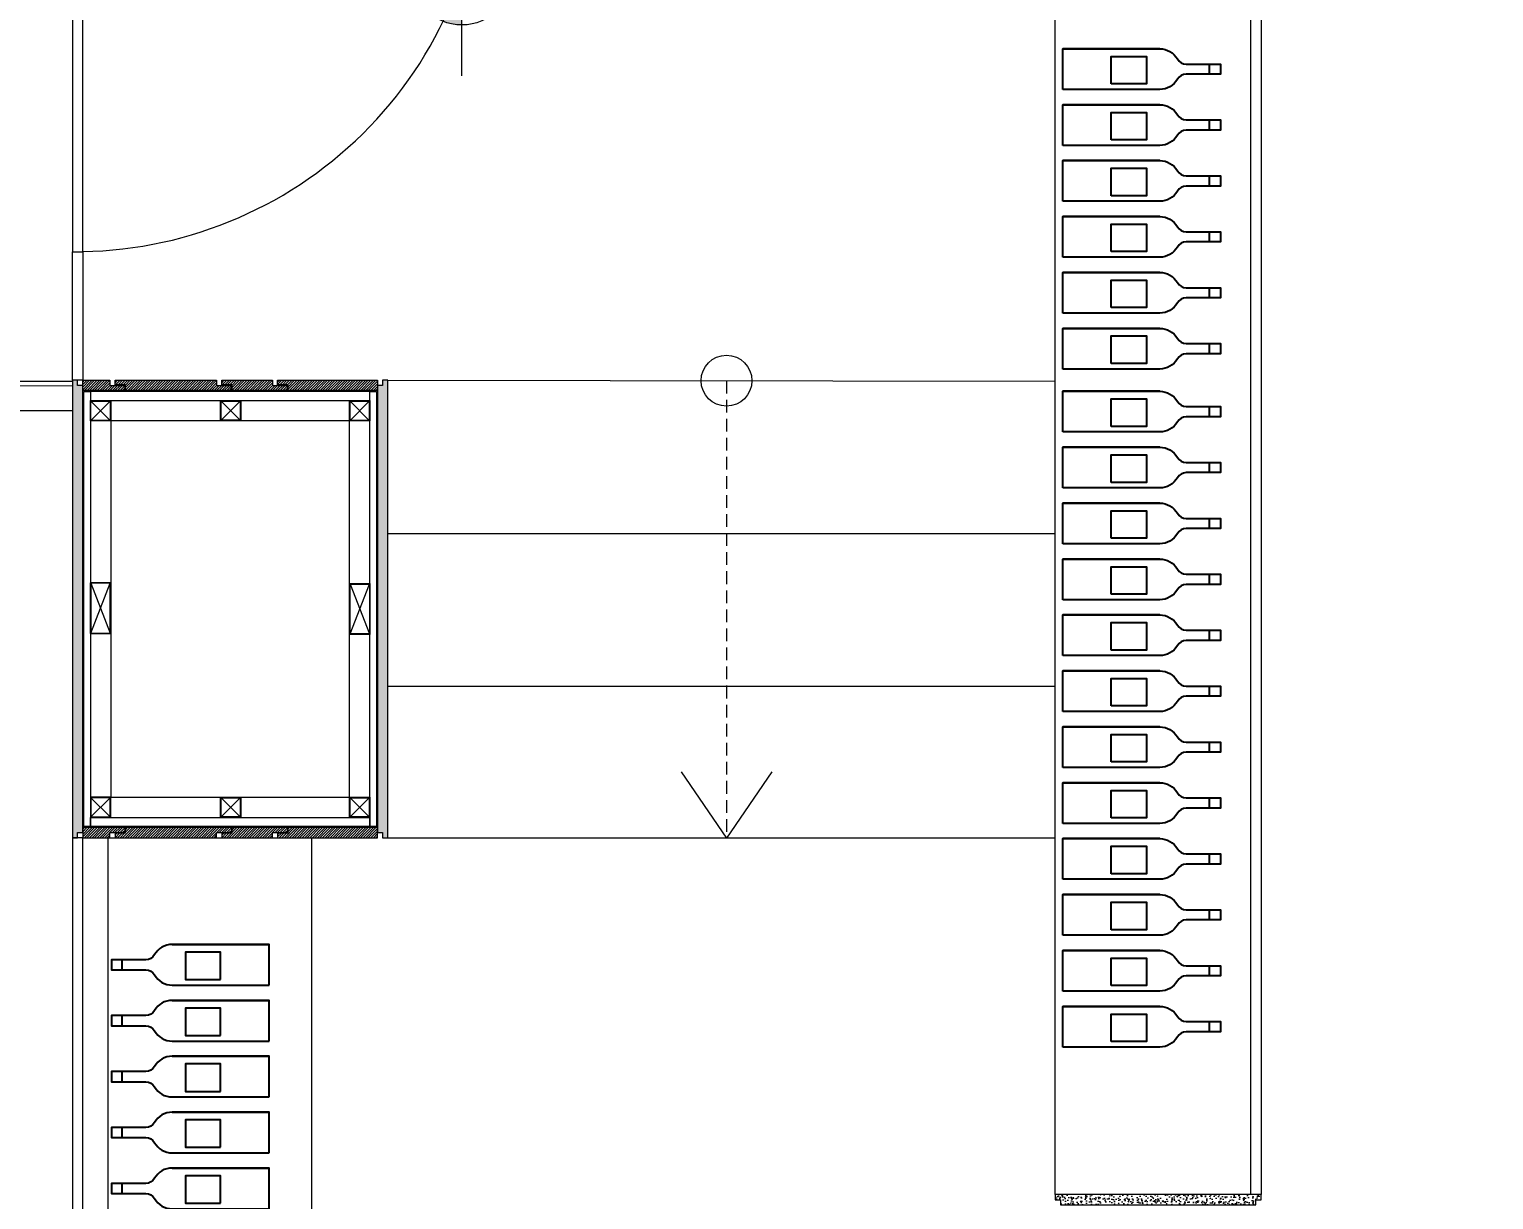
# Model space of a CAD drawing. Header units: centimetres. Extents: x 5488 to 20269, y -31398 to -19684.
# Drawn here: x 7391.8 to 7679.9, y -24341.2 to -24110.9 of the extents above; entities that cross this region are included whole.
import ezdxf
from ezdxf.enums import TextEntityAlignment as Align

# ---------------------------------------------------------------- set-up
doc = ezdxf.new("R2010")
doc.units = ezdxf.units.CM
doc.linetypes.add('( Hidden )', pattern=[0.375, 0.25, -0.125])
for name, color, linetype, lineweight in [('CRC_plan_kot', 4, 'Continuous', 20), ('CRC_plan_kot_isim', 3, 'Continuous', 20), ('xxx_Auto_DIMENSION_INTERIOR', 33, 'Continuous', 0), ('xxx_Auto_Element_Dograma Cam', 140, 'Continuous', 9), ('xxx_Auto_Kaplama_Ahşap', 34, 'Continuous', 0), ('xxx_Auto_Kaplama_Ahşap Tarama', 16, 'Continuous', 5), ('xxx_Auto_Kaplama_Mermer', 43, 'Continuous', 13), ('xxx_Auto_Kaplama_Metal', 133, 'Continuous', 0), ('xxx_Auto_Kaplama_Siva Sap', 253, 'Continuous', 13), ('xxx_Auto_Konstruksiyon_Metal', 141, 'Continuous', 0), ('xxx_Auto_Merdiven_Merdiven', 163, 'Continuous', 15), ('xxx_Auto_Mobilya_Ahsap', 34, 'Continuous', 20), ('xxx_Auto_Tefris_Silik', 252, 'Continuous', 13), ('xxx_Auto_Yardimci_Yazi', 7, 'Continuous', 9)]:
    doc.layers.add(name, color=color, linetype=linetype, lineweight=lineweight)
doc.layers.add('parke', color=21, linetype='Continuous')
doc.layers.add('xxx_Auto_Kaplama_Mermer Tarama', color=7, linetype='Continuous', lineweight=0, true_color=0xadadad)
doc.styles.add('a_Arial-50', font='arial.ttf', dxfattribs={"height": 0.125})

# ---------------------------------------------------------------- blocks, each defined once
blk = doc.blocks.new('level_50')
for points in [[(10, 0, 0.414214), (0, 10), (0, 0)], [(0, 0), (-10, 0, 0.414214), (0, -10)]]:
    blk.add_hatch(color=256).paths.add_polyline_path(points)
for p, q in [((0, 0), (0, 20)), ((-20, 0), (0, 0)), ((0, -20), (0, 0)), ((0, 0), (55, 0))]:
    blk.add_line(p, q)
blk.add_circle((0, 0), 10)
blk = doc.blocks.new('level')
blk.add_blockref('level_50', (0, 0))
at = {"layer": 'xxx_Auto_Yardimci_Yazi', "style": 'a_Arial-50'}
blk.add_attdef('LEVEL', text='', height=12.5, dxfattribs=at).set_placement((35, 3), align=Align.CENTER)
blk = doc.blocks.new('PLAN KOT')
at = {"layer": 'CRC_plan_kot'}
ref = blk.add_blockref('level', (-1247.45, 565.75), dxfattribs=at)
ref.add_attrib('LEVEL', '+0.00', dxfattribs={"layer": 'CRC_plan_kot_isim', "height": 12.5, "style": 'a_Arial-50'}).set_placement((-1212.45, 568.75), align=Align.CENTER)
blk = doc.blocks.new('A$C58e97340')
at = {"layer": 'parke', "ltscale": 15}
for p, q in [((-1, -28.87), (1, -28.87)), ((10, -28.87), (12, -28.87)), ((21, -28.87), (23, -28.87)), ((32, -28.87), (34, -28.87)), ((43, -28.87), (45, -28.87)), ((54, -28.87), (56, -28.87))]:
    blk.add_line(p, q, dxfattribs=at)
for points in [[(-4, 0), (4, 0), (4, -19.06), (4, 0), (4, -19.06, -0.267949), (2, -22.53, 0.267949), (1, -24.26), (1, -31), (-1, -31), (-1, -24.26, 0.267949), (-2, -22.53, -0.267949), (-4, -19.06)], [(7, 0), (15, 0), (15, -19.06), (15, 0), (15, -19.06, -0.267949), (13, -22.53, 0.267949), (12, -24.26), (12, -31), (10, -31), (10, -24.26, 0.267949), (9, -22.53, -0.267949), (7, -19.06)], [(18, 0), (26, 0), (26, -19.06), (26, 0), (26, -19.06, -0.267949), (24, -22.53, 0.267949), (23, -24.26), (23, -31), (21, -31), (21, -24.26, 0.267949), (20, -22.53, -0.267949), (18, -19.06)], [(29, 0), (37, 0), (37, -19.06), (37, 0), (37, -19.06, -0.267949), (35, -22.53, 0.267949), (34, -24.26), (34, -31), (32, -31), (32, -24.26, 0.267949), (31, -22.53, -0.267949), (29, -19.06)], [(40, 0), (48, 0), (48, -19.06), (48, 0), (48, -19.06, -0.267949), (46, -22.53, 0.267949), (45, -24.26), (45, -31), (43, -31), (43, -24.26, 0.267949), (42, -22.53, -0.267949), (40, -19.06)], [(51, 0), (59, 0), (59, -19.06), (59, 0), (59, -19.06, -0.267949), (57, -22.53, 0.267949), (56, -24.26), (56, -31), (54, -31), (54, -24.26, 0.267949), (53, -22.53, -0.267949), (51, -19.06)]]:
    blk.add_lwpolyline(points, format="xyb", close=True, dxfattribs=at)
for points in [[(-2.91, -9.53), (2.5, -9.53), (2.5, -16.45), (-2.91, -16.45)], [(8.09, -9.53), (13.5, -9.53), (13.5, -16.45), (8.09, -16.45)], [(19.09, -9.53), (24.5, -9.53), (24.5, -16.45), (19.09, -16.45)], [(30.09, -9.53), (35.5, -9.53), (35.5, -16.45), (30.09, -16.45)], [(41.09, -9.53), (46.5, -9.53), (46.5, -16.45), (41.09, -16.45)], [(52.09, -9.53), (57.5, -9.53), (57.5, -16.45), (52.09, -16.45)]]:
    blk.add_lwpolyline(points, close=True, dxfattribs=at)
blk = doc.blocks.new('A$Cb3d25d0a')
at = {"layer": 'xxx_Auto_Konstruksiyon_Metal', "lineweight": 20}
h = blk.add_hatch(color=256, dxfattribs=at)
h.dxf.hatch_style = 1
h.paths.add_polyline_path([(2, 2), (2, -2), (-2, -2), (-2, 2)])
h.paths.add_polyline_path([(1.88, 1.88), (-1.88, 1.88), (-1.88, -1.88), (1.88, -1.88)], flags=16)
for points in [[(2, -2), (2, 2), (-2, 2), (-2, -2)], [(1.88, -1.88), (1.88, 1.88), (-1.88, 1.88), (-1.88, -1.88)]]:
    blk.add_lwpolyline(points, close=True, dxfattribs=at)
for points in [[(1.88, -1.88), (-1.88, 1.88)], [(1.88, 1.88), (-1.88, -1.88)]]:
    blk.add_lwpolyline(points, dxfattribs=at)
blk = doc.blocks.new('*U74')
at = {"layer": 'xxx_Auto_Konstruksiyon_Metal', "color": 0, "xscale": -1, "rotation": 180}
blk.add_blockref('A$Cb3d25d0a', (0, 0), dxfattribs=at)
blk = doc.blocks.new('*U75')
at = {"layer": 'xxx_Auto_Kaplama_Ahşap', "color": 0, "linetype": 'ByBlock', "lineweight": -2, "transparency": 16777216}
blk.add_blockref('*U74', (0, 0), dxfattribs=at)
blk = doc.blocks.new('*U76')
at = {"layer": 'xxx_Auto_Konstruksiyon_Metal', "color": 0, "rotation": 180}
blk.add_blockref('A$Cb3d25d0a', (0, 0), dxfattribs=at)
blk = doc.blocks.new('*U77')
at = {"layer": 'xxx_Auto_Kaplama_Ahşap', "color": 0, "linetype": 'ByBlock', "lineweight": -2, "transparency": 16777216}
blk.add_blockref('*U76', (0, 0), dxfattribs=at)
blk = doc.blocks.new('4X10 PROFİL')
at = {"layer": 'xxx_Auto_Konstruksiyon_Metal'}
h = blk.add_hatch(color=256, dxfattribs=at)
h.dxf.hatch_style = 1
h.paths.add_polyline_path([(6769.8, -31068.3), (6669.8, -31068.3), (6669.8, -31108.3), (6769.8, -31108.3)])
h.paths.add_polyline_path([(6768.8, -31107.3), (6670.8, -31107.3), (6670.8, -31069.3), (6768.8, -31069.3)], flags=16)
for p, q in [((6670.8, -31069.3), (6768.8, -31107.3)), ((6768.8, -31069.3), (6670.8, -31107.3))]:
    blk.add_line(p, q, dxfattribs=at)
for points in [[(6669.8, -31068.3), (6769.8, -31068.3), (6769.8, -31108.3), (6669.8, -31108.3)], [(6670.8, -31069.3), (6768.8, -31069.3), (6768.8, -31107.3), (6670.8, -31107.3)]]:
    blk.add_lwpolyline(points, close=True, dxfattribs=at)

msp = doc.modelspace()

# ---------------------------------------------------------------- hatches: boundary and pattern name
at = {"layer": 'xxx_Auto_Kaplama_Ahşap Tarama'}
h = msp.add_hatch(dxfattribs=at)
h.set_pattern_fill('AR-CONC', color=256, scale=0.5)
h.set_pattern_definition([(50, (809.53, -3617.59), (91.09233, -7.96954), [9.525, -104.775]), (355, (809.53, -3617.59), (-17.6217, 95.52842), [7.62, -83.8203]), (100.45144, (817.12, -3618.255), (73.47062, 87.55888), [8.095, -89.04512]), (46.1842, (809.53, -3592.19), (135.5395, -21.02116), [14.2875, -157.1625]), (96.63556, (820.83, -3593.94), (118.70207, 123.71306), [12.1425, -133.5678]), (351.18415, (809.53, -3592.19), (118.70207, 123.71306), [11.43, -125.72987]), (21, (822.23, -3598.54), (75.8072, -51.1326), [9.525, -104.775]), (326, (822.23, -3598.54), (30.901, 92.09398), [7.62, -83.82]), (71.45144, (828.55, -3602.8), (106.7082, 40.96138), [8.095, -89.04497]), (37.5, (809.53, -3617.59), (1.5443, 42.27752), [0, -82.804, 0, -85.09, 0, -84.1375]), (7.5, (809.53, -3617.59), (33.40983, 50.09029), [0, -48.514, 0, -80.899, 0, -32.0675]), (327.5, (781.21, -3617.59), (67.795298, -2.864372), [0, -31.75, 0, -99.06, 0, -131.445]), (317.5, (768.51, -3617.59), (74.06459, 12.71325), [0, -41.275, 0, -65.786, 0, -93.345])])
edge = h.paths.add_edge_path()
edge.add_line((9312.93, -27555.32), (9330.63, -27555.32))
edge.add_arc((9330.63, -27548.32), 7, 270, 349.5592)
edge.add_arc((-12655703.85, 2009176.56), 12827763.88, 350.864209315, 350.864469123)
edge.add_line((9346.75, -27492.16), (9332.45, -27492.16))
edge.add_line((9332.45, -27492.16), (9332.45, -27061.1))
edge.add_line((9332.45, -27061.1), (9346.75, -27061.1))
edge.add_arc((-12660642.43, -2064524.01), 12832765.91, 9.135530923, 9.13579064)
edge.add_arc((9330.63, -27004.94), 7, 10.4408, 90)
edge.add_line((9330.63, -26997.94), (9312.93, -26997.94))
edge.add_arc((9312.93, -27004.94), 7, 90, 170.4864)
edge.add_arc((10864.46, -27276.63), 1582.14, 170.06944, 189.93056)
edge.add_arc((9312.93, -27548.32), 7, 189.5136, 270)
at = {"layer": 'xxx_Auto_Kaplama_Ahşap Tarama', "true_color": 0xcba65d}
h = msp.add_hatch(dxfattribs=at)
h.set_pattern_fill('JIS_WOOD', color=43, scale=0.5)
h.set_pattern_definition([(45, (1380.07804, -1497.07557), (-0.2499999996, 0.2499999996), [])])
h.paths.add_polyline_path([(7407.65, -24181.01), (7410.65, -24181.01), (7410.65, -24182.01), (7410.33, -24182.01), (7402.3, -24182.01), (7402.3, -24180.01), (7407.65, -24180.01)])
h = msp.add_hatch(dxfattribs=at)
h.set_pattern_fill('JIS_WOOD', color=43, scale=0.5)
h.set_pattern_definition([(45, (1401.078, -1497.07557), (-0.2499999996, 0.2499999996), [])])
h.paths.add_polyline_path([(7428.65, -24181.01), (7431.65, -24181.01), (7431.65, -24182.01), (7431.33, -24182.01), (7410.65, -24182.01), (7410.65, -24180.91), (7408.65, -24180.91), (7408.65, -24180.01), (7428.65, -24180.01)])
h = msp.add_hatch(dxfattribs=at)
h.set_pattern_fill('JIS_WOOD', color=43, scale=0.5)
h.set_pattern_definition([(45, (1412.07556, -1497.07848), (-0.2499999996, 0.2499999996), [])])
h.paths.add_polyline_path([(7439.65, -24181.01), (7442.65, -24181.01), (7442.65, -24182.01), (7442.33, -24182.01), (7431.65, -24182.01), (7431.65, -24180.91), (7429.65, -24180.91), (7429.65, -24180.01), (7439.65, -24180.01)])
h = msp.add_hatch(dxfattribs=at)
h.set_pattern_fill('JIS_WOOD', color=43, scale=0.5)
h.set_pattern_definition([(45, (1416.91104, -1497.07848), (-0.2499999996, 0.2499999996), [])])
h.paths.add_polyline_path([(7460.29, -24182.01), (7456.29, -24182.01), (7442.65, -24182.01), (7442.65, -24180.91), (7440.65, -24180.91), (7440.65, -24180.01), (7460.29, -24180.01)])
h = msp.add_hatch(dxfattribs=at)
h.set_pattern_fill('JIS_WOOD', color=43, scale=0.5)
h.set_pattern_definition([(45, (1380.07804, -1585.07295), (-0.2499999996, 0.2499999996), [])])
h.paths.add_polyline_path([(7407.65, -24269.01), (7410.65, -24269.01), (7410.65, -24268.01), (7410.33, -24268.01), (7402.3, -24268.01), (7402.3, -24270.01), (7407.65, -24270.01)])
h = msp.add_hatch(dxfattribs=at)
h.set_pattern_fill('JIS_WOOD', color=43, scale=0.5)
h.set_pattern_definition([(45, (1401.078, -1585.07295), (-0.2499999996, 0.2499999996), [])])
h.paths.add_polyline_path([(7428.65, -24269.01), (7431.65, -24269.01), (7431.65, -24268.01), (7431.33, -24268.01), (7410.65, -24268.01), (7410.65, -24269.11), (7408.65, -24269.11), (7408.65, -24270.01), (7428.65, -24270.01)])
h = msp.add_hatch(dxfattribs=at)
h.set_pattern_fill('JIS_WOOD', color=43, scale=0.5)
h.set_pattern_definition([(45, (1412.07556, -1585.07586), (-0.2499999996, 0.2499999996), [])])
h.paths.add_polyline_path([(7439.65, -24269.01), (7442.65, -24269.01), (7442.65, -24268.01), (7442.33, -24268.01), (7431.65, -24268.01), (7431.65, -24269.11), (7429.65, -24269.11), (7429.65, -24270.01), (7439.65, -24270.01)])
h = msp.add_hatch(dxfattribs=at)
h.set_pattern_fill('JIS_WOOD', color=43, scale=0.5)
h.set_pattern_definition([(45, (1416.91104, -1585.07586), (-0.2499999996, 0.2499999996), [])])
h.paths.add_polyline_path([(7460.29, -24268.01), (7456.29, -24268.01), (7442.65, -24268.01), (7442.65, -24269.11), (7440.65, -24269.11), (7440.65, -24270.01), (7460.29, -24270.01)])
at = {"layer": 'xxx_Auto_Kaplama_Mermer Tarama'}
h = msp.add_hatch(dxfattribs=at)
h.set_pattern_fill('AR-CONC', color=241, scale=0.01)
h.set_pattern_definition([(50, (1079.9119, -1547.1726), (1.82184669, -0.15939086), [0.1905, -2.0955]), (355, (1079.9119, -1547.1726), (-0.35243421, 1.91056845), [0.1524, -1.67640584]), (100.451445, (1080.0637, -1547.1859), (1.46941247, 1.75117752), [0.16190009, -1.78090245]), (46.1842, (1079.9119, -1546.6646), (2.7107904, -0.42042328), [0.28575, -3.14325]), (96.635558, (1080.1378, -1546.6997), (2.37404134, 2.47426125), [0.24285023, -2.67135608]), (351.184151, (1079.912, -1546.6646), (2.37404134, 2.47426125), [0.22859967, -2.51459732]), (21, (1080.1659, -1546.7916), (1.51614391, -1.02265198), [0.1905, -2.0955]), (326, (1080.1659, -1546.7916), (0.61802028, 1.84187966), [0.1524, -1.6764]), (71.451445, (1080.2922, -1546.8768), (2.13416419, 0.81922769), [0.16190009, -1.78089938]), (37.5, (1079.9119, -1547.1726), (0.030886033, 0.845550389), [0, -1.65608, 0, -1.7018, 0, -1.68275]), (7.5, (1079.9119, -1547.1726), (0.668196625, 1.001805748), [0, -0.97028, 0, -1.61798, 0, -0.64135]), (327.5, (1079.34546, -1547.1726), (1.355905952, -0.05728744), [0, -0.635, 0, -1.9812, 0, -2.6289]), (317.5, (1079.0915, -1547.1726), (1.481291814, 0.25426491), [0, -0.8255, 0, -1.31572, 0, -1.8669])])
h.paths.add_polyline_path([(7402.3, -24181.01), (7401.3, -24181.01), (7401.3, -24180.01), (7400.3, -24180.01), (7400.3, -24222.85), (7400.3, -24222.85), (7400.3, -24226.85), (7400.3, -24270.01), (7401.3, -24270.01), (7401.3, -24269.01), (7402.3, -24269.01), (7402.3, -24268.01)])
h = msp.add_hatch(dxfattribs=at)
h.set_pattern_fill('AR-CONC', color=241, scale=0.01)
h.set_pattern_definition([(50, (1416.9119, -1585.076), (1.82184669, -0.15939086), [0.1905, -2.0955]), (355, (1416.9119, -1585.076), (-0.35243421, 1.91056845), [0.1524, -1.67640584]), (100.451445, (1417.0637, -1585.0892), (1.46941247, 1.75117752), [0.16190009, -1.78090245]), (46.1842, (1416.9119, -1584.568), (2.7107904, -0.42042328), [0.28575, -3.14325]), (96.635558, (1417.1378, -1584.603), (2.37404134, 2.47426125), [0.24285023, -2.67135608]), (351.184151, (1416.912, -1584.568), (2.37404134, 2.47426125), [0.22859967, -2.51459732]), (21, (1417.1659, -1584.695), (1.51614391, -1.02265198), [0.1905, -2.0955]), (326, (1417.1659, -1584.695), (0.61802028, 1.84187966), [0.1524, -1.6764]), (71.451445, (1417.2922, -1584.7802), (2.13416419, 0.81922769), [0.16190009, -1.78089938]), (37.5, (1416.9119, -1585.07596), (0.030886033, 0.845550389), [0, -1.65608, 0, -1.7018, 0, -1.68275]), (7.5, (1416.9119, -1585.076), (0.668196625, 1.001805748), [0, -0.97028, 0, -1.61798, 0, -0.64135]), (327.5, (1416.34546, -1585.07596), (1.355905952, -0.05728744), [0, -0.635, 0, -1.9812, 0, -2.6289]), (317.5, (1416.0915, -1585.076), (1.481291814, 0.25426491), [0, -0.8255, 0, -1.31572, 0, -1.8669])])
h.paths.add_polyline_path([(7462.29, -24270.01), (7461.29, -24270.01), (7461.29, -24269.01), (7460.29, -24269.01), (7460.29, -24268.01), (7460.29, -24182.01), (7460.29, -24182.01), (7460.29, -24181.01), (7461.29, -24181.01), (7461.29, -24180.01), (7462.29, -24180.01)])
h = msp.add_hatch(dxfattribs=at)
h.set_pattern_fill('AR-CONC', color=241, scale=0.01, angle=90)
h.set_pattern_definition([(140, (-15050.82, -30385.608), (0.15939086, 1.82184669), [0.1905, -2.0955]), (85, (-15050.82, -30385.608), (-1.91056845, -0.35243421), [0.1524, -1.67640584]), (190.451445, (-15050.8068, -30385.4561), (-1.75117752, 1.46941247), [0.16190009, -1.78090245]), (136.1842, (-15051.328, -30385.608), (0.42042328, 2.7107904), [0.28575, -3.14325]), (186.635558, (-15051.293, -30385.382), (-2.47426125, 2.37404134), [0.24285023, -2.67135608]), (81.184151, (-15051.328, -30385.608), (-2.47426125, 2.37404134), [0.22859967, -2.51459732]), (111, (-15051.201, -30385.354), (1.02265198, 1.51614391), [0.1905, -2.0955]), (56, (-15051.201, -30385.354), (-1.84187966, 0.61802028), [0.1524, -1.6764]), (161.451445, (-15051.1158, -30385.2276), (-0.81922769, 2.13416419), [0.16190009, -1.78089938]), (127.5, (-15050.82006, -30385.60796), (-0.845550389, 0.030886033), [0, -1.65608, 0, -1.7018, 0, -1.68275]), (97.5, (-15050.8201, -30385.608), (-1.001805748, 0.668196625), [0, -0.97028, 0, -1.61798, 0, -0.64135]), (57.5, (-15050.82006, -30386.1744), (0.05728744, 1.355905952), [0, -0.635, 0, -1.9812, 0, -2.6289]), (47.5, (-15050.82, -30386.4284), (-0.25426491, 1.481291814), [0, -0.8255, 0, -1.31572, 0, -1.8669])])
h.paths.add_polyline_path([(7594.62, -24342.23), (7632.11, -24342.23), (7633.11, -24342.23), (7633.11, -24341.23), (7634.11, -24341.23), (7634.11, -24340.23), (7593.62, -24340.23), (7593.62, -24341.23), (7594.62, -24341.23)])

# ---------------------------------------------------------------- linework, layer by layer
at = {"layer": 'xxx_Auto_Element_Dograma Cam'}
for points in [[(7632.11, -24071.48), (7634.11, -24071.48), (7634.11, -24340.23), (7632.11, -24340.23)], [(7400.29, -24154.71), (7402.29, -24154.71), (7402.29, -24074.71), (7400.29, -24074.71)], [(7400.29, -24154.71), (7402.29, -24154.71), (7402.29, -24180.01), (7400.29, -24180.01)], [(7400.29, -24609.31), (7402.29, -24609.31), (7402.29, -24270.01), (7400.29, -24270.01)]]:
    msp.add_lwpolyline(points, close=True, dxfattribs=at)
msp.add_arc((7400.84, -24074.26), 80.45, 269.6086, 359.6797, dxfattribs=at)
at = {"layer": 'xxx_Auto_Kaplama_Ahşap'}
for points in [[(7407.65, -24181.01), (7410.65, -24181.01), (7410.65, -24182.01), (7410.33, -24182.01), (7402.3, -24182.01), (7402.3, -24180.01), (7407.65, -24180.01)], [(7428.65, -24181.01), (7431.65, -24181.01), (7431.65, -24182.01), (7431.33, -24182.01), (7410.65, -24182.01), (7410.65, -24180.91), (7408.65, -24180.91), (7408.65, -24180.01), (7428.65, -24180.01)], [(7439.65, -24181.01), (7442.65, -24181.01), (7442.65, -24182.01), (7442.33, -24182.01), (7431.65, -24182.01), (7431.65, -24180.91), (7429.65, -24180.91), (7429.65, -24180.01), (7439.65, -24180.01)], [(7460.29, -24182.01), (7456.29, -24182.01), (7456.29, -24182.01), (7442.65, -24182.01), (7442.65, -24180.91), (7440.65, -24180.91), (7440.65, -24180.01), (7460.29, -24180.01)], [(7407.65, -24269.01), (7410.65, -24269.01), (7410.65, -24268.01), (7410.33, -24268.01), (7402.3, -24268.01), (7402.3, -24270.01), (7407.65, -24270.01)], [(7428.65, -24269.01), (7431.65, -24269.01), (7431.65, -24268.01), (7431.33, -24268.01), (7410.65, -24268.01), (7410.65, -24269.11), (7408.65, -24269.11), (7408.65, -24270.01), (7428.65, -24270.01)], [(7439.65, -24269.01), (7442.65, -24269.01), (7442.65, -24268.01), (7442.33, -24268.01), (7431.65, -24268.01), (7431.65, -24269.11), (7429.65, -24269.11), (7429.65, -24270.01), (7439.65, -24270.01)], [(7460.29, -24268.01), (7456.29, -24268.01), (7456.29, -24268.01), (7442.65, -24268.01), (7442.65, -24269.11), (7440.65, -24269.11), (7440.65, -24270.01), (7460.29, -24270.01)]]:
    msp.add_lwpolyline(points, close=True, dxfattribs=at)
at = {"layer": 'xxx_Auto_Kaplama_Mermer'}
for points in [[(7402.3, -24181.01), (7401.3, -24181.01), (7401.3, -24180.01), (7400.3, -24180.01), (7400.3, -24270.01), (7401.3, -24270.01), (7401.3, -24269.01), (7402.3, -24269.01)], [(7460.29, -24269.01), (7461.29, -24269.01), (7461.29, -24270.01), (7462.29, -24270.01), (7462.29, -24180.01), (7461.29, -24180.01), (7461.29, -24181.01), (7460.29, -24181.01)], [(7633.11, -24342.23), (7633.11, -24341.23), (7634.11, -24341.23), (7634.11, -24340.23), (7593.63, -24340.23), (7593.63, -24341.23), (7594.63, -24341.23), (7594.63, -24342.23)]]:
    msp.add_lwpolyline(points, close=True, dxfattribs=at)
at = {"layer": 'xxx_Auto_Kaplama_Metal'}
msp.add_lwpolyline([(6307.45, -24181.17), (7400.29, -24181.01), (7400.29, -24186.01), (6307.45, -24186.01)], close=True, dxfattribs=at)
at = {"layer": 'xxx_Auto_Kaplama_Siva Sap'}
for points in [[(7403.8, -24182.21), (7403.8, -24267.81), (7402.5, -24267.81), (7402.5, -24182.21)], [(7403.8, -24182.21), (7403.8, -24184.01), (7458.8, -24184), (7458.8, -24182.2)], [(7458.8, -24267.82), (7458.8, -24182.2), (7460.1, -24182.2), (7460.1, -24267.82)], [(7403.8, -24267.81), (7403.8, -24266.01), (7458.8, -24266.02), (7458.8, -24267.82)]]:
    msp.add_lwpolyline(points, close=True, dxfattribs=at)
at = {"layer": 'xxx_Auto_Konstruksiyon_Metal'}
for points in [[(7407.8, -24262.01), (7454.8, -24262.01), (7454.8, -24188.01), (7407.8, -24188.01)], [(7447.29, -24602.47), (7407.29, -24602.47), (7407.29, -24270.01), (7447.29, -24270.01)]]:
    msp.add_lwpolyline(points, close=True, dxfattribs=at)
at = {"layer": 'xxx_Auto_Merdiven_Merdiven'}
for points in [[(6307.45, -24180.17), (7400.29, -24180.17)], [(7462.29, -24180.01), (7593.62, -24180.17)], [(7462.29, -24210.17), (7593.62, -24210.17)], [(7462.29, -24240.17), (7593.62, -24240.17)], [(7520.06, -24257.04), (7528.95, -24270.09)], [(7537.85, -24257.04), (7528.95, -24270.09)], [(7462.29, -24270.01), (7593.62, -24270.01)]]:
    msp.add_lwpolyline(points, dxfattribs=at)
at = {"layer": 'xxx_Auto_Merdiven_Merdiven', "linetype": '( Hidden )', "ltscale": 10}
msp.add_lwpolyline([(7528.95, -24180.09), (7528.95, -24270.09)], dxfattribs=at)
at = {"layer": 'xxx_Auto_Merdiven_Merdiven'}
msp.add_circle((7528.95, -24180.09), 5, dxfattribs=at)
at = {"layer": 'xxx_Auto_Tefris_Silik'}
msp.add_lwpolyline([(7593.63, -24340.23), (7593.62, -24071.48)], dxfattribs=at)

# ---------------------------------------------------------------- block references
at = {"layer": 'xxx_Auto_DIMENSION_INTERIOR'}
msp.add_blockref('PLAN KOT', (8724.34, -24665.85), dxfattribs=at)
at = {"layer": 'xxx_Auto_DIMENSION_INTERIOR', "rotation": 90}
for p in [(7595.12, -24173.79), (7595.12, -24241.18), (7595.12, -24307.19)]:
    msp.add_blockref('A$C58e97340', p, dxfattribs=at)
at = {"layer": 'xxx_Auto_DIMENSION_INTERIOR', "xscale": -1, "rotation": 270}
msp.add_blockref('A$C58e97340', (7438.95, -24350.01), dxfattribs=at)
at = {"layer": 'xxx_Auto_Kaplama_Ahşap'}
for name, p in [('*U75', (7405.8, -24186.01)), ('*U77', (7405.8, -24264.01))]:
    msp.add_blockref(name, p, dxfattribs=at)
at = {"layer": 'xxx_Auto_Konstruksiyon_Metal', "color": 0, "xscale": -1}
for p in [(7431.41, -24186), (7456.8, -24186.01), (7431.41, -24264.01), (7456.8, -24264.01)]:
    msp.add_blockref('A$Cb3d25d0a', p, dxfattribs=at)
at = {"layer": 'xxx_Auto_Mobilya_Ahsap', "yscale": 0.1000000000000028, "rotation": 90}
for p, xscale, zscale in [((4296.96, -23552.87), -0.1000000000000028, 0.1), ((4347.96, -24896.99), 0.1000000000000028, 0.1000000000000028)]:
    msp.add_blockref('4X10 PROFİL', p, dxfattribs=dict(at, xscale=xscale, zscale=zscale))

doc.saveas('drawing.dxf')
